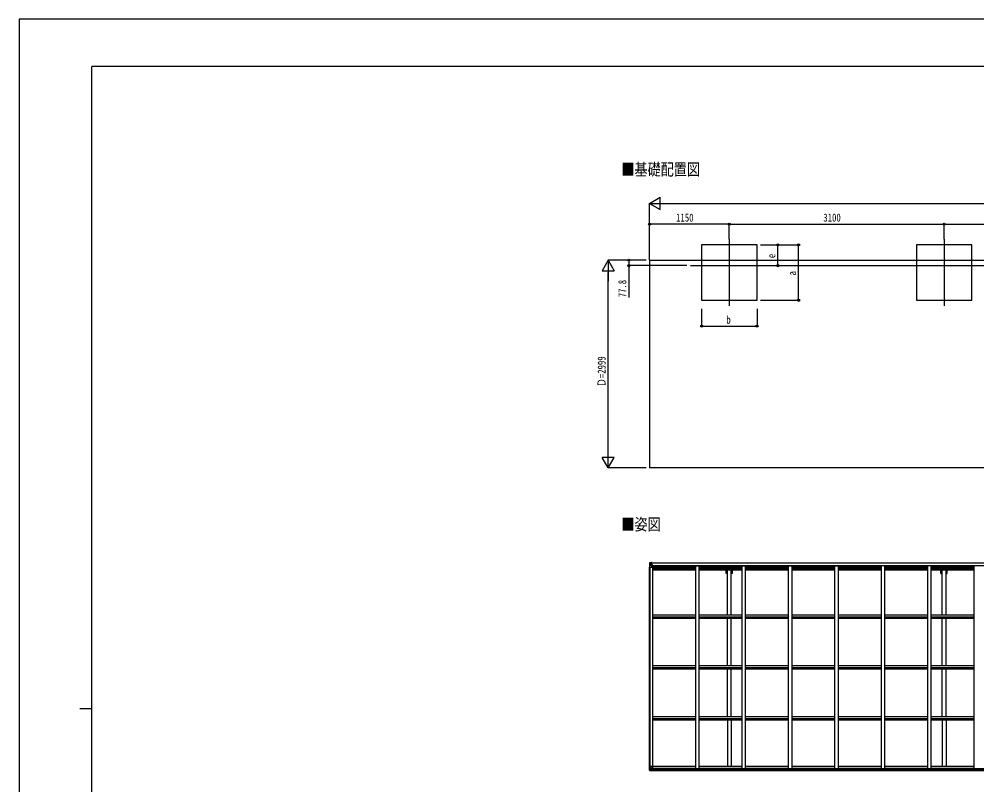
# Model space of a CAD drawing. Units: millimetres, scale not verified. Extents: x -14718 to 14718, y -10395 to 10395.
# Drawn here: x -14718 to -895, y -664 to 10395 of the extents above; entities that cross this region are included whole.
import ezdxf
from ezdxf.enums import TextEntityAlignment as Align

# ---------------------------------------------------------------- set-up
doc = ezdxf.new("R2010")
doc.units = ezdxf.units.MM
doc.header["$LTSCALE"] = 40
for name, color, linetype in [('0-2_USER1', 3, 'Continuous'), ('0-3_YKK_12', 2, 'Continuous'), ('0-4_YKK_13', 4, 'Continuous'), ('0-5_YKK_A1', 4, 'Continuous'), ('0-6_YKK_D', 6, 'Continuous'), ('0-7_YKK_ZWAK', 7, 'Continuous')]:
    doc.layers.add(name, color=color, linetype=linetype)
doc.styles.add('ＭＳ ゴシック', font='')
doc.styles.get('ＭＳ ゴシック').set_extended_font_data('MS Gothic')

msp = doc.modelspace()

# ---------------------------------------------------------------- linework, layer by layer
at = {"layer": '0-3_YKK_12'}
for p, q in [((-4467.43, 7215.91), (-4467.43, 6253.38)), ((-1367.43, 7215.91), (-1367.43, 6253.38)), ((-5026.1, 6834.65), (4575.53, 6834.65))]:
    msp.add_line(p, q, dxfattribs=at)
at = {"layer": '0-4_YKK_13'}
for p, q in [((-5619.43, 2542.92), (-5619.43, 2542.88)), ((-5618.49, 2543.92), (-5618.49, 2543.92)), ((-5618.49, 2543.87), (-5618.49, 2543.91)), ((-5609.52, 2544.3), (-5617.44, 2543.83)), ((-5616.58, 2542.86), (-5616.59, 2542.79)), ((-5616.59, 2482.21), (-5616.59, 2542.79)), ((-5616.04, 2509.09), (-5611.9, 2521.17)), ((-5616.04, 2509.09), (-5609.43, 2508.88)), ((-5612.62, 2539.42), (-5615.35, 2543.08)), ((-5611.76, 2535.91), (-5609.43, 2535.97)), ((-5611.76, 2522.44), (-5611.76, 2535.91)), ((-5609.43, 2522.41), (-5611.76, 2522.44)), ((-5597.43, 2545.09), (-5609.43, 2544.31)), ((-5609.43, 2535.96), (-5597.43, 2535.96)), ((-5609.43, 2522.41), (-5597.43, 2522.41)), ((-5609.43, 2522.41), (-5609.43, 2522.41)), ((-5609.43, 2508.88), (-5585.43, 2508.88)), ((-5603.95, 2528.77), (-5603.95, 2527.81)), ((-5598.43, 2535.96), (-5597.43, 2535.96)), ((-5590.93, 2545.6), (-5597.43, 2545.21)), ((-5597.43, 2519.11), (-5597.43, 2545.21)), ((-5597.43, 2544.32), (-5590.93, 2544.72)), ((-5595.93, 2539.5), (-5597.43, 2539.5)), ((-5595.93, 2535.96), (-5597.43, 2535.96)), ((-5595.93, 2522.41), (-5597.43, 2522.41)), ((-5596.6, 2518.85), (-5586.26, 2517.2)), ((-5596.6, 2518.22), (-5596.6, 2518.85)), ((-5586.26, 2516.56), (-5596.6, 2518.22)), ((-5590.93, 2543.79), (-5595.93, 2543.71)), ((-5595.43, 2539.14), (-5595.93, 2539.14)), ((-5591.93, 2534.21), (-5595.93, 2534.21)), ((-5591.93, 2526), (-5595.93, 2526)), ((-5595.82, 2537.84), (-5591.93, 2537.84)), ((-5595.44, 2538.05), (-5595.44, 2538.21)), ((-5595.44, 2538.21), (-5595.43, 2538.21)), ((-5595.43, 2540.17), (-5595.43, 2538.21)), ((-5587.43, 2540.17), (-5595.43, 2540.17)), ((-5587.43, 2540.14), (-5595.43, 2540.14)), ((-5585.43, 2538.3), (-5595.43, 2538.21)), ((-5591.93, 2518.1), (-5591.93, 2538.07)), ((-5590.93, 2544.72), (-5590.93, 2545.6)), ((-5590.93, 2544.21), (-5590.93, 2544.72)), ((-5590.93, 2544.21), (-5590.93, 2543.79)), ((-5590.93, 2543.79), (-5590.93, 2542.98)), ((-5586.26, 2517.2), (-5586.26, 2516.56)), ((-5585.98, 2517.12), (-5581.93, 2517.09)), ((-5585.93, 2543.41), (-5585.93, 2542.98)), ((-5585.63, 2543.41), (-5585.93, 2543.41)), ((-5585.63, 2543.41), (-5583.94, 2542.98)), ((-5585.43, 2539.91), (-5580.43, 2539.91)), ((-5585.43, 2538.3), (-5585.43, 2539.91)), ((-5585.43, 2483.21), (-5585.43, 2516.31)), ((-5580.93, 2505.21), (-5585.43, 2505.21)), ((-5564.93, 2501.29), (-5585.43, 2501.29)), ((-5580.93, 2517.08), (-5581.93, 2517.09)), ((-5581.93, 2515.35), (-5580.93, 2515.36)), ((-5580.93, 2501.29), (-5580.93, 2517.08)), ((-5580.43, 2540.91), (-5580.43, 2539.91)), ((-5580.43, 2539.91), (-5579.43, 2539.91)), ((-5579.43, 2539.91), (-5579.43, 2540.91)), ((-5579.43, 2539.91), (-5579.43, 2538.34)), ((-5579.43, 2538.23), (-5579.43, 2538.34)), ((-5616.59, 2482.21), (-5586.43, 2482.21)), ((-5619.43, -392.89), (-5586.43, -392.89)), ((-5619.43, -453.6), (-5619.43, -392.89)), ((-5616.59, -392.89), (-5616.59, -453.47)), ((-5585.43, -393.89), (-5585.43, -426.99)), ((-5618.49, -454.56), (-5618.49, -454.6)), ((-5609.52, -454.99), (-5617.44, -454.51)), ((-5616.58, -453.54), (-5616.59, -453.47)), ((-5616.04, -419.77), (-5609.43, -419.56)), ((-5616.04, -419.77), (-5611.9, -431.86)), ((-5612.62, -450.1), (-5615.35, -453.77)), ((-5609.43, -433.09), (-5611.76, -433.12)), ((-5611.76, -433.12), (-5611.76, -446.59)), ((-5611.76, -446.59), (-5609.43, -446.65)), ((-5609.43, -419.56), (-5585.43, -419.56)), ((-5609.43, -433.09), (-5609.43, -433.09)), ((-5597.43, -433.09), (-5609.43, -433.09)), ((-5609.43, -446.65), (-5597.43, -446.65)), ((-5597.43, -455.78), (-5609.43, -454.99)), ((-5604.91, -439.45), (-5604.91, -438.49)), ((-5597.43, -429.1), (-5590.93, -429.1)), ((-5597.43, -429.1), (-5597.43, -455.89)), ((-5586.26, -427.25), (-5596.6, -428.9)), ((-5596.6, -428.9), (-5596.6, -429.1)), ((-5593.91, -429.1), (-5586.26, -427.88)), ((-5590.93, -429.1), (-5581.93, -429.14)), ((-5590.93, -456.29), (-5590.93, -450.34)), ((-5581.93, -450.91), (-5590.93, -450.97)), ((-5586.26, -427.88), (-5586.26, -427.25)), ((-5580.93, -430.05), (-5580.93, -450.2))]:
    msp.add_line(p, q, dxfattribs=at)
for points in [[(-5619.43, 2542.88), (-5619.43, 2482.21), (-5616.59, 2482.21)], [(-5618.49, 2543.92), (-5609.43, 2544.47), (-5597.43, 2545.21)], [(-5605.87, 2529.73), (-5606.83, 2529.73), (-5606.83, 2530.69), (-5605.87, 2530.69)], [(-5604.91, 2531.65), (-5604.91, 2532.61), (-5603.95, 2532.61), (-5603.95, 2531.65)], [(-5603.95, 2527.81), (-5604.91, 2527.81), (-5604.91, 2528.77)], [(-5602.99, 2530.69), (-5602.03, 2530.69), (-5602.03, 2529.73), (-5602.99, 2529.73)], [(-5590.93, 2544.21), (-5595.93, 2544.21), (-5595.93, 2518.74)], [(-5580.43, 2538.18), (-5595.43, 2538.05), (-5595.44, 2538.05)], [(-5595.43, 2539.14), (-5587.43, 2539.14), (-5587.43, 2540.91)], [(-5585.43, 2538.3), (-5585.43, 2538.29), (-5579.43, 2538.34)], [(-5581.93, 2517.09), (-5581.93, 2515.35), (-5585.43, 2515.33)], [(-5618.49, -454.6), (-5609.43, -455.16), (-5590.93, -456.29)], [(-5605.87, -441.37), (-5606.83, -441.37), (-5606.83, -440.41), (-5605.87, -440.41)], [(-5604.91, -438.49), (-5603.95, -438.49), (-5603.95, -439.45)], [(-5603.95, -442.33), (-5603.95, -443.29), (-5604.91, -443.29), (-5604.91, -442.33)], [(-5602.99, -440.41), (-5602.03, -440.41), (-5602.03, -441.37), (-5602.99, -441.37)], [(-5580.93, -450.2), (-5580.94, -450.31), (-5590.93, -450.34)]]:
    msp.add_lwpolyline(points, dxfattribs=at)
for centre in [(-5604.43, 2530.21), (-5604.43, -440.89)]:
    msp.add_circle(centre, 5.3, dxfattribs=at)
for centre, radius, start, end in [((-5618.43, 2542.92), 0.999, 93.4424, 179.95083), ((-5618.43, 2542.92), 1, 93.50017, 180.00079), ((-5618.43, 2542.88), 0.999, 93.4424, 179.95083), ((-5617.28, 2556.53), 12.7, 269.24466, 275.10311), ((-5615.3, 2542.92), 1.28, 131.17831, 182.45895), ((-5605.87, 2531.65), 0.96, 270, 0), ((-5605.87, 2528.77), 0.96, 0, 90), ((-5602.99, 2531.65), 0.96, 180, 270), ((-5602.99, 2528.77), 0.96, 90, 180), ((-5596.49, 2519.78), 0.937, 182.32209, 263.26766), ((-5596.49, 2519.15), 0.937, 182.32209, 263.26766), ((-5595.43, 2540.67), 0.5, 179.99802, 269.99691), ((-5595.43, 2540.64), 0.5, 180.00109, 270.00109), ((-5595.43, 2537.71), 0.5, 90.52895, 180.04464), ((-5595.42, 2537.54), 0.513, 91.88028, 181.04707), ((-5586.37, 2516.27), 0.937, 2.32209, 83.26766), ((-5586.37, 2515.63), 0.937, 2.32209, 83.26766), ((-5580.29, 2545.87), 7.69, 268.96999, 276.43426), ((-5586.43, 2483.21), 1, 270, 0), ((-5586.43, -393.89), 1, 0, 90), ((-5618.43, -453.56), 0.999, 180.04917, 266.5576), ((-5618.43, -453.6), 0.999, 180.04917, 266.5576), ((-5618.43, -453.6), 1, 179.99921, 266.49983), ((-5617.28, -467.21), 12.7, 84.89689, 90.75534), ((-5615.3, -453.6), 1.28, 177.54105, 228.82169), ((-5605.87, -439.45), 0.96, 270, 0), ((-5605.87, -442.33), 0.96, 0, 90), ((-5602.99, -439.45), 0.96, 180, 270), ((-5602.99, -442.33), 0.96, 90, 180), ((-5596.49, -429.83), 0.937, 96.73234, 129.06602), ((-5586.37, -426.32), 0.937, 276.73234, 357.67791), ((-5586.37, -426.95), 0.937, 276.73234, 357.67791)]:
    msp.add_arc(centre, radius, start, end, dxfattribs=at)
for centre, major_axis, ratio, start_param, end_param in [((-5417.49, 2556.23), (201, 12.36), 0.060933, 3.13734627, 3.13784492), ((-5616.49, 2544), (2, 0.12), 0.060933, 3.13784492, 4.21192957), ((-5615.32, 2511.44), (0.85, 2.32), 0.403757, 2.3087461, 3.27440486), ((-5616.3, 2540.9), (-0.02, 3), 0.466854, 5.52348971, 6.15750234), ((-5614.63, 2535.83), (0.03, 5), 0.573921, 4.73206034, 5.51591357), ((-5613.17, 2522.46), (0, 3), 0.468246, 4.2703918, 4.70589714), ((-5691.18, 2535.96), (81.75, 0), 0.061163, 0, 0.00077247), ((-5616.49, -454.68), (2, -0.12), 0.060933, 2.07125573, 3.14534039), ((-5417.49, -466.91), (201, -12.36), 0.060933, 3.14534039, 3.14583904), ((-5615.32, -422.12), (0.85, -2.32), 0.403757, 3.00878045, 3.9744392), ((-5616.3, -451.58), (-0.02, -3), 0.466854, 0.12568297, 0.75969559), ((-5614.63, -446.51), (0.03, -5), 0.573921, 0.76727174, 1.55112496), ((-5613.17, -433.14), (0, -3), 0.468246, 1.57728817, 2.01279351), ((-5691.18, -446.65), (81.75, 0), 0.061163, 6.28241284, 6.28318531), ((-5581.93, -430.04), (1, -0.021), 0.906239, 0.01870467, 1.589501), ((-5581.93, -450.21), (1, 0.012), 0.707053, 4.70366366, 6.124411)]:
    msp.add_ellipse(centre, major_axis=major_axis, ratio=ratio, start_param=start_param, end_param=end_param, dxfattribs=at)
at = {"layer": '0-5_YKK_A1'}
for p, q in [((-5617.43, 6912.45), (5142.57, 6912.96)), ((-5617.43, 6912.45), (-5617.43, 3913.45)), ((5142.57, 3913.96), (-5617.43, 3913.45)), ((-5595.93, 2542.98), (-243.93, 2542.98)), ((-5595.93, 2540.91), (-243.93, 2540.91)), ((-5585.43, 2501.29), (-5572.43, 2501.29)), ((-5572.43, -429.24), (-5572.43, 2501.29)), ((-5564.93, 2502.71), (-269.93, 2502.71)), ((-5564.93, 2487.64), (-5564.93, 2502.71)), ((-4952.43, 2500.67), (-4902.43, 2500.67)), ((-4952.43, -429.24), (-4952.43, 2500.67)), ((-4902.43, -429.24), (-4902.43, 2500.67)), ((-4282.43, 2500.67), (-4232.43, 2500.67)), ((-4282.43, -429.24), (-4282.43, 2500.67)), ((-4232.43, -429.24), (-4232.43, 2500.67)), ((-3612.43, 2500.67), (-3562.43, 2500.67)), ((-3612.43, -429.24), (-3612.43, 2500.67)), ((-3562.43, -429.24), (-3562.43, 2500.67)), ((-2942.43, 2500.67), (-2892.43, 2500.67)), ((-2942.43, -429.24), (-2942.43, 2500.67)), ((-2892.43, -429.24), (-2892.43, 2500.67)), ((-2222.43, 2500.67), (-2272.43, 2500.67)), ((-2272.43, -429.24), (-2272.43, 2500.67)), ((-2222.43, -429.24), (-2222.43, 2500.67)), ((-1552.43, 2500.67), (-1602.43, 2500.67)), ((-1602.43, -429.24), (-1602.43, 2500.67)), ((-1552.43, -429.24), (-1552.43, 2500.67)), ((-882.43, 2500.67), (-932.43, 2500.67)), ((-932.43, -429.24), (-932.43, 2500.67)), ((-5617.43, -392.89), (-5617.43, 2482.21)), ((-5608.43, -392.89), (-5608.43, 2482.21)), ((-5607.73, -392.89), (-5607.73, 2482.21)), ((-5572.43, 2487.64), (-4952.43, 2487.64)), ((-5572.43, 2478.27), (-4952.43, 2478.27)), ((-5572.43, 2471.2), (-4952.43, 2471.2)), ((-5572.43, 2467.41), (-4952.43, 2467.41)), ((-5572.43, 2456.07), (-4952.43, 2456.07)), ((-5572.43, 2443.24), (-4952.43, 2443.24)), ((-4902.43, 2487.64), (-4282.43, 2487.64)), ((-4902.43, 2478.27), (-4282.43, 2478.27)), ((-4902.43, 2471.2), (-4282.43, 2471.2)), ((-4902.43, 2467.41), (-4282.43, 2467.41)), ((-4902.43, 2456.07), (-4282.43, 2456.07)), ((-4902.43, 2443.24), (-4282.43, 2443.24)), ((-4494.93, 1792.48), (-4494.93, 2443.24)), ((-4439.93, 1792.48), (-4439.93, 2443.24)), ((-4422.23, 2386.98), (-4439.93, 2386.98)), ((-4422.23, 2386.98), (-4422.23, 2443.24)), ((-4232.43, 2487.64), (-3612.43, 2487.64)), ((-4232.43, 2478.27), (-3612.43, 2478.27)), ((-4232.43, 2471.2), (-3612.43, 2471.2)), ((-4232.43, 2467.41), (-3612.43, 2467.41)), ((-4232.43, 2456.07), (-3612.43, 2456.07)), ((-4232.43, 2443.24), (-3612.43, 2443.24)), ((-3562.43, 2487.64), (-2942.43, 2487.64)), ((-3562.43, 2478.27), (-2942.43, 2478.27)), ((-3562.43, 2471.2), (-2942.43, 2471.2)), ((-3562.43, 2467.41), (-2942.43, 2467.41)), ((-3562.43, 2456.07), (-2942.43, 2456.07)), ((-3562.43, 2443.24), (-2942.43, 2443.24)), ((-2892.43, 2487.64), (-2272.43, 2487.64)), ((-2892.43, 2478.27), (-2272.43, 2478.27)), ((-2892.43, 2471.2), (-2272.43, 2471.2)), ((-2892.43, 2467.41), (-2272.43, 2467.41)), ((-2892.43, 2456.07), (-2272.43, 2456.07)), ((-2892.43, 2443.24), (-2272.43, 2443.24)), ((-2222.43, 2487.64), (-1602.43, 2487.64)), ((-2222.43, 2478.27), (-1602.43, 2478.27)), ((-2222.43, 2471.2), (-1602.43, 2471.2)), ((-2222.43, 2467.41), (-1602.43, 2467.41)), ((-2222.43, 2456.07), (-1602.43, 2456.07)), ((-2222.43, 2443.24), (-1602.43, 2443.24)), ((-1552.43, 2487.64), (-932.43, 2487.64)), ((-1552.43, 2478.27), (-932.43, 2478.27)), ((-1552.43, 2471.2), (-932.43, 2471.2)), ((-1552.43, 2467.41), (-932.43, 2467.41)), ((-1552.43, 2456.07), (-932.43, 2456.07)), ((-1552.43, 2443.24), (-932.43, 2443.24)), ((-1412.63, 2386.98), (-1412.63, 2443.24)), ((-1412.63, 2386.98), (-1394.93, 2386.98)), ((-1394.93, 1792.48), (-1394.93, 2443.24)), ((-1339.93, 1792.48), (-1339.93, 2443.24)), ((-5571.64, 1792.48), (-4952.43, 1792.48)), ((-5571.64, 1763.41), (-4952.43, 1763.41)), ((-5571.64, 1753.92), (-4952.43, 1753.92)), ((-5571.64, 1741.03), (-4952.43, 1741.03)), ((-4902.43, 1792.48), (-4282.43, 1792.48)), ((-4902.43, 1763.41), (-4282.43, 1763.41)), ((-4902.43, 1753.92), (-4282.43, 1753.92)), ((-4902.43, 1741.03), (-4282.43, 1741.03)), ((-4494.93, 1061.67), (-4494.93, 1741.03)), ((-4439.93, 1061.67), (-4439.93, 1741.03)), ((-4232.43, 1792.48), (-3612.43, 1792.48)), ((-4232.43, 1763.41), (-3612.43, 1763.41)), ((-4232.43, 1753.92), (-3612.43, 1753.92)), ((-4232.43, 1741.03), (-3612.43, 1741.03)), ((-3562.43, 1792.48), (-2942.43, 1792.48)), ((-3562.43, 1763.41), (-2942.43, 1763.41)), ((-3562.43, 1753.92), (-2942.43, 1753.92)), ((-3562.43, 1741.03), (-2942.43, 1741.03)), ((-2892.43, 1792.48), (-2272.43, 1792.48)), ((-2892.43, 1763.41), (-2272.43, 1763.41)), ((-2892.43, 1753.92), (-2272.43, 1753.92)), ((-2892.43, 1741.03), (-2272.43, 1741.03)), ((-2222.43, 1792.48), (-1602.43, 1792.48)), ((-2222.43, 1763.41), (-1602.43, 1763.41)), ((-2222.43, 1753.92), (-1602.43, 1753.92)), ((-2222.43, 1741.03), (-1602.43, 1741.03)), ((-1552.43, 1792.48), (-932.43, 1792.48)), ((-1552.43, 1763.41), (-932.43, 1763.41)), ((-1552.43, 1753.92), (-932.43, 1753.92)), ((-1552.43, 1741.03), (-932.43, 1741.03)), ((-1394.93, 1061.67), (-1394.93, 1741.03)), ((-1339.93, 1061.67), (-1339.93, 1741.03)), ((-5572.43, 1061.67), (-4952.43, 1061.67)), ((-5572.43, 1032.22), (-4952.43, 1032.22)), ((-5572.43, 1025.15), (-4952.43, 1025.15)), ((-5572.43, 1012.17), (-4952.43, 1012.17)), ((-4902.43, 1061.67), (-4282.43, 1061.67)), ((-4902.43, 1032.22), (-4282.43, 1032.22)), ((-4902.43, 1025.15), (-4282.43, 1025.15)), ((-4902.43, 1012.17), (-4282.43, 1012.17)), ((-4494.93, 322.87), (-4494.93, 1012.17)), ((-4439.93, 322.87), (-4439.93, 1012.17)), ((-4232.43, 1061.67), (-3612.43, 1061.67)), ((-4232.43, 1032.22), (-3612.43, 1032.22)), ((-4232.43, 1025.15), (-3612.43, 1025.15)), ((-4232.43, 1012.17), (-3612.43, 1012.17)), ((-3562.43, 1061.67), (-2942.43, 1061.67)), ((-3562.43, 1032.22), (-2942.43, 1032.22)), ((-3562.43, 1025.15), (-2942.43, 1025.15)), ((-3562.43, 1012.17), (-2942.43, 1012.17)), ((-2892.43, 1061.67), (-2272.43, 1061.67)), ((-2892.43, 1032.22), (-2272.43, 1032.22)), ((-2892.43, 1025.15), (-2272.43, 1025.15)), ((-2892.43, 1012.17), (-2272.43, 1012.17)), ((-2222.43, 1061.67), (-1602.43, 1061.67)), ((-2222.43, 1032.22), (-1602.43, 1032.22)), ((-2222.43, 1025.15), (-1602.43, 1025.15)), ((-2222.43, 1012.17), (-1602.43, 1012.17)), ((-1552.43, 1061.67), (-932.43, 1061.67)), ((-1552.43, 1032.22), (-932.43, 1032.22)), ((-1552.43, 1025.15), (-932.43, 1025.15)), ((-1552.43, 1012.17), (-932.43, 1012.17)), ((-1394.93, 322.87), (-1394.93, 1012.17)), ((-1339.93, 322.87), (-1339.93, 1012.17)), ((-5571.64, 322.87), (-4952.43, 322.87)), ((-5571.64, 293.14), (-4952.43, 293.14)), ((-5571.64, 288.51), (-4952.43, 288.51)), ((-4902.43, 322.87), (-4282.43, 322.87)), ((-4902.43, 293.14), (-4282.43, 293.14)), ((-4902.43, 288.51), (-4282.43, 288.51)), ((-4232.43, 322.87), (-3612.43, 322.87)), ((-4232.43, 293.14), (-3612.43, 293.14)), ((-4232.43, 288.51), (-3612.43, 288.51)), ((-3562.43, 322.87), (-2942.43, 322.87)), ((-3562.43, 293.14), (-2942.43, 293.14)), ((-3562.43, 288.51), (-2942.43, 288.51)), ((-2892.43, 322.87), (-2272.43, 322.87)), ((-2892.43, 293.14), (-2272.43, 293.14)), ((-2892.43, 288.51), (-2272.43, 288.51)), ((-2222.43, 322.87), (-1602.43, 322.87)), ((-2222.43, 293.14), (-1602.43, 293.14)), ((-2222.43, 288.51), (-1602.43, 288.51)), ((-1552.43, 322.87), (-932.43, 322.87)), ((-1552.43, 293.14), (-932.43, 293.14)), ((-1552.43, 288.51), (-932.43, 288.51)), ((-5571.64, 275.49), (-4952.43, 275.49)), ((-4902.43, 275.49), (-4282.43, 275.49)), ((-4494.93, 275.49), (-4494.93, -392.02)), ((-4439.93, 275.49), (-4439.93, -392.02)), ((-4232.43, 275.49), (-3612.43, 275.49)), ((-3562.43, 275.49), (-2942.43, 275.49)), ((-2892.43, 275.49), (-2272.43, 275.49)), ((-2222.43, 275.49), (-1602.43, 275.49)), ((-1552.43, 275.49), (-932.43, 275.49)), ((-1394.93, 275.49), (-1394.93, -392.02)), ((-1339.93, 275.49), (-1339.93, -392.02)), ((-5572.43, -392.02), (-4952.43, -392.02)), ((-5572.43, -401.13), (-4952.43, -401.13)), ((-4902.43, -392.02), (-4282.43, -392.02)), ((-4902.43, -401.13), (-4282.43, -401.13)), ((-4232.43, -392.02), (-3612.43, -392.02)), ((-4232.43, -401.13), (-3612.43, -401.13)), ((-3562.43, -392.02), (-2942.43, -392.02)), ((-3562.43, -401.13), (-2942.43, -401.13)), ((-2892.43, -392.02), (-2272.43, -392.02)), ((-2892.43, -401.13), (-2272.43, -401.13)), ((-2222.43, -392.02), (-1602.43, -392.02)), ((-2222.43, -401.13), (-1602.43, -401.13)), ((-1552.43, -392.02), (-932.43, -392.02)), ((-1552.43, -401.13), (-932.43, -401.13)), ((-5590.93, -454.69), (-243.93, -454.69)), ((-5581.47, -429.24), (-253.93, -429.24)), ((-5580.93, -431.6), (-253.93, -431.6)), ((-5580.93, -447.25), (-253.93, -447.25))]:
    msp.add_line(p, q, dxfattribs=at)
for points in [[(-4867.43, 6334.65), (-4067.43, 6334.65), (-4067.43, 7134.65), (-4867.43, 7134.65)], [(-1767.43, 6334.65), (-967.43, 6334.65), (-967.43, 7134.65), (-1767.43, 7134.65)]]:
    msp.add_lwpolyline(points, close=True, dxfattribs=at)
for points in [[(-4494.93, 2386.98), (-4512.63, 2386.98), (-4512.63, 2443.24)], [(-1339.93, 2386.98), (-1322.23, 2386.98), (-1322.23, 2443.24)]]:
    msp.add_lwpolyline(points, dxfattribs=at)
at = {"layer": '0-6_YKK_D'}
for p, q in [((-5617.43, 7734.65), (-5465.88, 7822.15)), ((-5465.88, 7647.15), (-5465.88, 7822.15)), ((-5617.43, 6913.45), (-5617.43, 7735.65)), ((-5617.43, 7734.65), (-5465.88, 7647.15)), ((-5617.43, 7734.65), (-5314.32, 7734.65)), ((-5442.43, 7734.65), (4967.57, 7734.65)), ((-5617.43, 6913.45), (-5617.43, 7435.65)), ((-4467.43, 7434.65), (-5617.43, 7434.65)), ((-4467.43, 7216.91), (-4467.43, 7435.65)), ((-4467.43, 7216.91), (-4467.43, 7435.65)), ((-4467.43, 7434.65), (-1367.43, 7434.65)), ((-1367.43, 7216.91), (-1367.43, 7435.65)), ((-1367.43, 7216.91), (-1367.43, 7435.65)), ((-1367.43, 7434.65), (892.57, 7434.65)), ((-4017.43, 7134.65), (-3466.43, 7134.65)), ((-4016.43, 7134.65), (-3766.43, 7134.65)), ((-3767.43, 6834.65), (-3767.43, 7134.65)), ((-3467.43, 6334.65), (-3467.43, 7134.65)), ((-6217.43, 6912.45), (-6304.93, 6760.89)), ((-5667.43, 6912.45), (-6218.43, 6912.45)), ((-6217.43, 6912.45), (-6129.93, 6760.89)), ((-6217.43, 6912.45), (-6217.43, 6609.34)), ((-5667.43, 6912.45), (-5918.43, 6912.45)), ((-5079.54, 6834.65), (-5918.43, 6834.65)), ((-6304.93, 6760.89), (-6129.93, 6760.89)), ((-6217.43, 4088.45), (-6217.43, 6737.45)), ((-4017.43, 6334.65), (-3466.43, 6334.65)), ((-4867.43, 6212.56), (-4867.43, 5958.65)), ((-4067.43, 6210.63), (-4067.43, 5958.65)), ((-4867.43, 5959.65), (-4067.43, 5959.65)), ((-6217.43, 3913.45), (-6217.43, 4216.55)), ((-6217.43, 3913.45), (-6304.93, 4065)), ((-6129.93, 4065), (-6304.93, 4065)), ((-6217.43, 3913.45), (-6129.93, 4065)), ((-5667.43, 3913.45), (-6218.43, 3913.45))]:
    msp.add_line(p, q, dxfattribs=at)
msp.add_lwpolyline([(-5917.43, 6912.45), (-5917.43, 6834.65), (-5917.43, 6375.68)], dxfattribs=at)
for centre in [(-5617.43, 7434.65), (-4467.43, 7434.65), (-4467.43, 7434.65), (-1367.43, 7434.65), (-1367.43, 7434.65), (-3767.43, 7134.65), (-3467.43, 7134.65), (-5917.43, 6912.45), (-5917.43, 6834.65), (-3767.43, 6834.65), (-3467.43, 6334.65), (-4867.43, 5959.65), (-4067.43, 5959.65)]:
    msp.add_circle(centre, 14.88, dxfattribs=at)
at = {"layer": '0-7_YKK_ZWAK'}
for p, q in [((13632.57, 9712.5), (-13667.43, 9712.5)), ((-13667.43, -8837.5), (-13667.43, 9712.5)), ((-13842.43, 437.5), (-13667.43, 437.5))]:
    msp.add_line(p, q, dxfattribs=at)
msp.add_lwpolyline([(-14717.5, -10395), (14717.5, -10395), (14717.5, 10395), (-14717.5, 10395)], close=True, dxfattribs=at)

# ---------------------------------------------------------------- texts
at = {"layer": '0-2_USER1', "style": 'ＭＳ ゴシック', "width": 0.8}
for s, p in [('■基礎配置図', (-6024.94, 8086.61)), ('■姿図', (-6024.94, 2960.13))]:
    msp.add_text(s, height=173.2, dxfattribs=at).set_placement(p, align=Align.BOTTOM_LEFT)
at = {"layer": '0-6_YKK_D', "style": 'ＭＳ ゴシック', "width": 0.8}
for s, p in [('1150', (-5235.63, 7436.31)), ('3100', (-3110.63, 7436.31)), ('b', (-4509.43, 5961.31))]:
    msp.add_text(s, height=115.5, dxfattribs=at).set_placement(p, align=Align.BOTTOM_LEFT)
for s, p in [('e', (-3769.1, 6942.65)), ('a', (-3469.1, 6692.65)), ('77.8', (-5919.76, 6378.01)), ('Ｄ=2999', (-6218.43, 5081.15))]:
    msp.add_text(s, height=115.5, rotation=90, dxfattribs=at).set_placement(p, align=Align.BOTTOM_LEFT)

doc.saveas('drawing.dxf')
